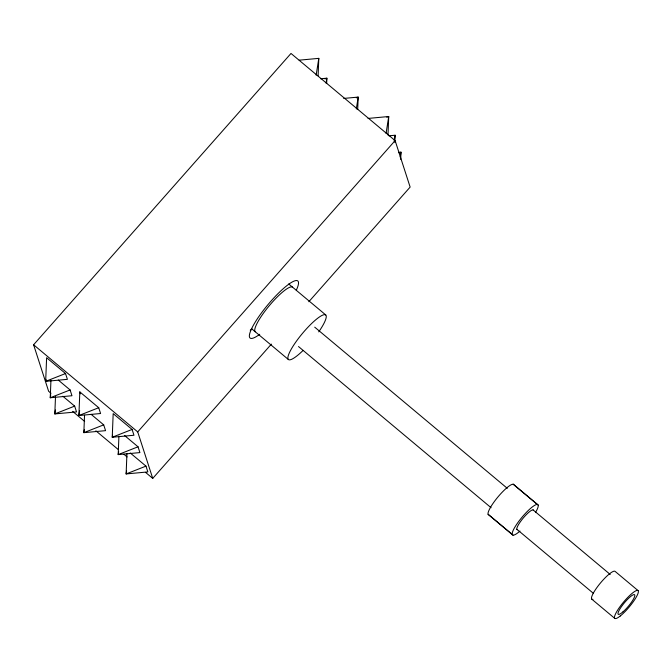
<?xml version="1.0" encoding="UTF-8"?>
<svg xmlns="http://www.w3.org/2000/svg" width="672" height="672" viewBox="0 0 672 672"><rect width="100%" height="100%" fill="white"/><g stroke="black" fill="none" stroke-linecap="round" stroke-linejoin="round"><path stroke-width="1.01" d="M50.946 380.285L50.249 397.757L71.971 395.741L70.098 389.945L58.279 380.058M55.507 396.463L54.81 413.927L76.532 411.919L74.659 406.115L62.84 396.228M79.825 391.894L78.884 415.531L100.598 413.515L98.725 407.719L79.825 391.894L80.447 393.826M84.546 415.204L83.849 432.667L105.571 430.66L103.698 424.855L91.09 414.305M118.927 436.111L118.196 454.608L139.91 452.592L138.037 446.796L124.648 435.59M126.949 453.39L126.126 473.936L147.848 471.929L145.975 466.124L130.217 452.945M318.108 75.818L318.805 58.355L299.149 60.178M326.676 83.336L326.878 78.196L320.67 78.775M357.697 109.418L358.193 97.087L343.711 98.431M387.988 135.013L388.727 116.516L368.046 118.432M394.817 142.422L395.111 135.232L388.903 135.803M400.714 159.365L400.999 152.166L398.933 152.359M45.982 379.369L45.671 381.352L67.393 379.336L65.52 373.54L46.612 357.714L45.671 381.352L65.52 373.54M50.719 394.783L50.249 397.757L70.098 389.945M55.44 409.97L54.81 413.927L74.659 406.115M79.666 410.575L78.884 415.531L98.725 407.719M84.319 429.694L83.849 432.667L103.698 424.855M112.552 435.271L112.241 437.254L133.963 435.246L132.09 429.442L113.182 413.624L112.241 437.254L132.09 429.442M118.658 451.634L118.196 454.608L138.037 446.796M126.596 470.971L126.126 473.936L145.975 466.124M316.142 75.197L318.805 58.355M326.096 83.152L326.878 78.196L324.988 78.943M356.311 108.973L358.193 97.087L356.303 97.835M386.072 133.358L388.727 116.516L386.837 117.256M394.17 141.17L395.111 135.232M400.218 157.122L400.999 152.166L399.109 152.914M51.022 393.271L48.619 391.264L33.6 344.77L291.001 53.449L395.119 140.591L410.138 187.085L308.843 301.72M271.379 344.123L152.737 478.397L137.718 431.911L395.119 140.591M288.708 283.962L325.744 314.95M538.188 505.1L514.055 484.898A19.765 4.082 -50.1 0 0 497.91 496.994A19.765 4.082 -50.1 0 0 488.905 514.962L513.047 535.164M513.232 484.218L537.365 504.42M638.047 590.587L615.073 571.36A18.127 3.746 -50.1 0 0 599.054 584.724A18.127 3.746 -50.1 0 0 592.956 599.315M314.723 327.163L507.301 488.334M533.047 509.88L610.218 574.459M298.511 346.55L491.089 507.721M516.835 529.267L593.477 593.41M591.805 599.18L614.788 618.408M488.082 514.29L512.224 534.492M251.387 328.541L288.422 359.537M33.6 344.77L137.718 431.911M72.643 411.365L84.655 421.42M95.869 430.811L118.297 449.576M123.9 454.272L127.109 456.952M145.53 472.366L152.737 478.397M517.364 529.704A12.743 2.629 -50.1 0 1 523.177 518.12A12.743 2.629 -50.1 0 1 533.576 510.317M259.728 334.295A37.212 7.686 -50.1 0 1 253 325.962A37.212 7.686 -50.1 0 1 285.516 286.742A37.212 7.686 -50.1 0 1 296.302 290.195M303.122 350.398A29.072 6.006 -50.1 0 1 289.733 352.044A29.072 6.006 -50.1 0 1 319.183 317.142A29.072 6.006 -50.1 0 1 318.755 331.867M519.985 531.082A19.765 4.082 -50.1 0 1 513.727 529.217A19.765 4.082 -50.1 0 1 532.426 506.864A19.765 4.082 -50.1 0 1 535.424 512.618M251.891 329.078A37.212 7.686 -50.1 0 1 250.244 330.196M255.268 331.783A29.072 6.006 -50.1 0 1 269.338 305.634A29.072 6.006 -50.1 0 1 292.589 287.204M620.239 616.014A18.127 3.746 -50.1 0 0 638.4 591.679A18.127 3.746 -50.1 0 0 620.617 605.8A18.127 3.746 -50.1 0 0 620.239 616.014M623.053 611.78A12.743 2.629 -50.1 0 0 634.788 595.022A12.743 2.629 -50.1 0 0 621.407 606.698A12.743 2.629 -50.1 0 0 623.053 611.78"/></g></svg>
